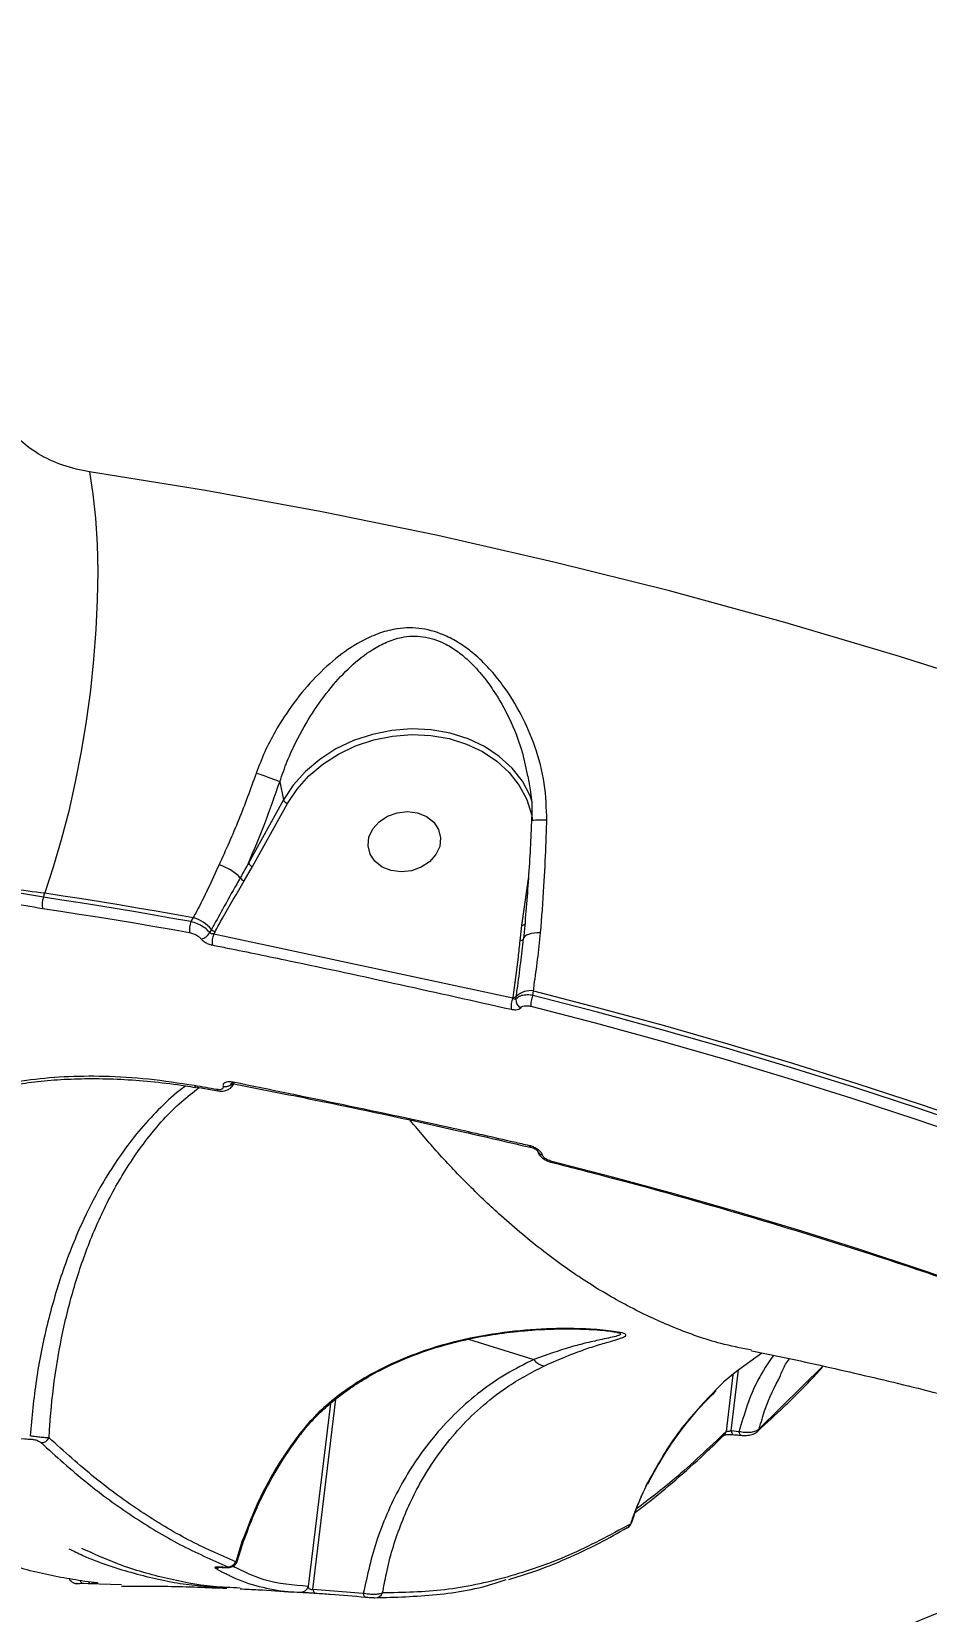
# Model space of a CAD drawing. Header units: millimetres. Extents: x -6328 to 5334, y -5037 to 4112.
# Drawn here: x -2449 to -2339, y 910.4 to 1104.7 of the extents above; entities that cross this region are included whole.
import ezdxf

# ---------------------------------------------------------------- set-up
doc = ezdxf.new("R2010")
doc.units = ezdxf.units.MM
for name, color, linetype in [('DIKOM_ОБЪЕКТ', 7, 'Continuous'), ('DIKOM_РАЗМЕР_ЗОНА', 7, 'Continuous'), ('DIKOM_РАЗМЕР_ОБЪЕКТА', 7, 'Continuous')]:
    doc.layers.add(name, color=color, linetype=linetype)
doc.styles.add('style1', font='arial.ttf', dxfattribs={"width": 0.8})
doc.dimstyles.new('1-50', dxfattribs={"dimtxt": 300, "dimasz": 200, "dimexe": 100, "dimexo": 0, "dimgap": 100, "dimtad": 1, "dimtxsty": 'style1', "dimcen": 200, "dimclrd": 7, "dimclre": 7, "dimclrt": 7, "dimadec": 1, "dimazin": 2, "dimtfac": 1, "dimtmove": 0, "dimatfit": 2, "dimfxl": 0, "dimlwd": 25, "dimlwe": 18, "dimarcsym": 0})

# ---------------------------------------------------------------- blocks, each defined once
blk = doc.blocks.new('*D2')
at = {"layer": 'Defpoints', "color": 0, "transparency": 16777216}
for p in [(-5303.77, 2121.42), (-1621.11, 2121.42), (560.33, -2395.62)]:
    blk.add_point(p, dxfattribs=at)
at = {"layer": 'DIKOM_РАЗМЕР_ОБЪЕКТА', "color": 7, "lineweight": 18, "transparency": 16777216}
for p, q in [((-1621.11, 2121.42), (-5403.77, 2121.42)), ((560.33, -2395.62), (-5403.77, -2395.62))]:
    blk.add_line(p, q, dxfattribs=at)
at = {"layer": 'DIKOM_РАЗМЕР_ОБЪЕКТА', "color": 7, "lineweight": 25, "transparency": 16777216}
blk.add_line((-5303.77, -2195.62), (-5303.77, 1921.42), dxfattribs=at)
at = {"layer": 'DIKOM_РАЗМЕР_ОБЪЕКТА', "color": 7, "transparency": 16777216}
for points in [[(-5337.11, 1921.42), (-5270.44, 1921.42), (-5303.77, 2121.42)], [(-5337.11, -2195.62), (-5270.44, -2195.62), (-5303.77, -2395.62)]]:
    blk.add_solid(points, dxfattribs=at)
at = {"layer": 'DIKOM_РАЗМЕР_ОБЪЕКТА', "color": 7, "transparency": 16777216, "insert": (-5556.94, -137.1), "char_height": 300, "attachment_point": 5, "rotation": 90, "style": 'style1'}
blk.add_mtext('4500', dxfattribs=at)
blk = doc.blocks.new('*D3')
at = {"layer": 'Defpoints', "color": 0, "transparency": 16777216}
for p in [(-1814.92, 4111.71), (-5877.98, -3895.62), (33.33, -3895.62)]:
    blk.add_point(p, dxfattribs=at)
at = {"layer": 'DIKOM_РАЗМЕР_ЗОНА', "color": 7, "lineweight": 18, "transparency": 16777216}
for p, q in [((-1814.92, 4111.71), (-5977.98, 4111.71)), ((33.33, -3895.62), (-5977.98, -3895.62))]:
    blk.add_line(p, q, dxfattribs=at)
at = {"layer": 'DIKOM_РАЗМЕР_ЗОНА', "color": 7, "lineweight": 25, "transparency": 16777216}
blk.add_line((-5877.98, 3911.71), (-5877.98, -3695.62), dxfattribs=at)
at = {"layer": 'DIKOM_РАЗМЕР_ЗОНА', "color": 7, "transparency": 16777216}
for points in [[(-5911.31, 3911.71), (-5844.65, 3911.71), (-5877.98, 4111.71)], [(-5911.31, -3695.62), (-5844.65, -3695.62), (-5877.98, -3895.62)]]:
    blk.add_solid(points, dxfattribs=at)
at = {"layer": 'DIKOM_РАЗМЕР_ЗОНА', "color": 7, "transparency": 16777216, "insert": (-6131.15, 108.05), "char_height": 300, "attachment_point": 5, "rotation": 90, "style": 'style1'}
blk.add_mtext('8000', dxfattribs=at)

msp = doc.modelspace()

# ---------------------------------------------------------------- linework, layer by layer
at = {"layer": 'DIKOM_ОБЪЕКТ', "color": 7, "linetype": 'Continuous', "lineweight": 15}
for p, q in [((-2418.495, 1012.45), (-2418.05, 1010.21)), ((-2388.077, 1013.341), (-2388.03, 1013.138)), ((-2418.05, 1010.21), (-2422.353, 1002.441)), ((-2421.848, 1002.011), (-2417.545, 1009.779)), ((-2422.874, 1000.243), (-2421.848, 1002.011)), ((-2387.918, 1000.8), (-2388.76, 994.775)), ((-2447.568, 998.228), (-2447.411, 998.764)), ((-2429.14, 995.755), (-2429.423, 995.24)), ((-2388.76, 994.775), (-2388.98, 992.89)), ((-2426.899, 994.289), (-2427.119, 993.891)), ((-2426.621, 993.717), (-2426.465, 993.998)), ((-2389.836, 985.808), (-2426.621, 993.717)), ((-2389.822, 985.913), (-2389.836, 985.808)), ((-2387.378, 986.163), (-2387.299, 986.724)), ((-2424.129, 975.329), (-2424.121, 975.327)), ((-2428.867, 974.914), (-2426.122, 974.434)), ((-2425.473, 974.962), (-2425.47, 974.947)), ((-2424.409, 974.91), (-2424.16, 975.24)), ((-2387.705, 967.525), (-2387.696, 967.523)), ((-2386.197, 966.533), (-2386.2, 966.547)), ((-2395.289, 943.873), (-2387.25, 941.404)), ((-2360.483, 942.533), (-2360.665, 942.573)), ((-2359.204, 942.184), (-2362.167, 940.054)), ((-2351.661, 940.603), (-2359.529, 932.86)), ((-2362.769, 939.521), (-2363.612, 932.536)), ((-2362.977, 932.611), (-2362.07, 940.124)), ((-2414.418, 913.114), (-2411.59, 936.53)), ((-2412.281, 935.985), (-2414.999, 913.481)), ((-2362.032, 932.515), (-2362.977, 932.611)), ((-2423.108, 919.081), (-2423.924, 916.506)), ((-2423.729, 916.558), (-2422.888, 919.284)), ((-2437.953, 913.68), (-2443.426, 913.829)), ((-2442.814, 913.865), (-2441.848, 913.862)), ((-2442.786, 913.864), (-2442.624, 913.864)), ((-2440.965, 913.916), (-2441.064, 913.922)), ((-2408.234, 912.627), (-2414.418, 913.114))]:
    msp.add_line(p, q, dxfattribs=at)
at = {"layer": 'DIKOM_ОБЪЕКТ', "color": 7, "linetype": 'Continuous', "lineweight": 15, "flags": 128}
for points in [[(-2441.909, 1050.541), (-2441.479, 1047.811), (-2441.165, 1044.843), (-2440.97, 1041.666), (-2440.894, 1038.308), (-2440.939, 1034.799), (-2441.104, 1031.171), (-2441.388, 1027.459), (-2441.788, 1023.694), (-2442.301, 1019.913), (-2442.921, 1016.148), (-2443.644, 1012.435), (-2444.462, 1008.808), (-2445.368, 1005.299), (-2446.354, 1001.941), (-2447.411, 998.764)], [(-2245.269, 990.139), (-2258.866, 996.414), (-2272.563, 1002.399), (-2286.352, 1008.09), (-2300.226, 1013.484), (-2314.176, 1018.579), (-2328.195, 1023.371), (-2342.276, 1027.858), (-2356.41, 1032.038), (-2370.591, 1035.907), (-2384.809, 1039.465), (-2399.058, 1042.709), (-2413.33, 1045.637), (-2427.616, 1048.248), (-2441.909, 1050.541)], [(-2387.442, 1009.984), (-2387.721, 1010.714), (-2388.671, 1012.499), (-2389.94, 1014.128), (-2391.5, 1015.565), (-2393.317, 1016.777), (-2395.352, 1017.74), (-2397.559, 1018.431), (-2399.891, 1018.835), (-2402.296, 1018.944), (-2404.722, 1018.755), (-2407.116, 1018.272), (-2409.424, 1017.506), (-2411.598, 1016.474), (-2413.588, 1015.198), (-2415.351, 1013.706), (-2416.85, 1012.031), (-2418.05, 1010.21)], [(-2417.545, 1009.779), (-2416.381, 1011.546), (-2414.928, 1013.17), (-2413.218, 1014.616), (-2411.288, 1015.854), (-2409.181, 1016.855), (-2406.942, 1017.597), (-2404.621, 1018.065), (-2402.269, 1018.249), (-2399.937, 1018.143), (-2397.675, 1017.751), (-2395.535, 1017.081), (-2393.562, 1016.148), (-2391.8, 1014.972), (-2390.287, 1013.579), (-2389.056, 1011.999), (-2388.135, 1010.268), (-2387.543, 1008.422), (-2387.41, 1007.716)], [(-2404.814, 1001.51), (-2405.922, 1001.958), (-2406.807, 1002.657), (-2407.399, 1003.551), (-2407.65, 1004.567), (-2407.539, 1005.623), (-2407.075, 1006.634), (-2406.296, 1007.516), (-2405.265, 1008.2), (-2404.066, 1008.629), (-2402.795, 1008.77), (-2401.556, 1008.609), (-2400.448, 1008.161), (-2399.563, 1007.462), (-2398.971, 1006.568), (-2398.72, 1005.552), (-2398.831, 1004.496), (-2399.295, 1003.486), (-2400.074, 1002.603), (-2401.105, 1001.919), (-2402.305, 1001.49), (-2403.575, 1001.35), (-2404.814, 1001.51)], [(-2447.411, 998.764), (-2445.127, 998.418), (-2442.843, 998.064), (-2440.559, 997.701), (-2438.275, 997.33), (-2435.991, 996.949), (-2433.707, 996.56), (-2431.424, 996.162), (-2429.14, 995.755)], [(-2447.692, 996.87), (-2445.429, 996.528), (-2443.166, 996.177), (-2440.902, 995.818), (-2438.639, 995.45), (-2436.376, 995.073), (-2434.113, 994.687), (-2431.85, 994.293), (-2429.588, 993.89)], [(-2429.423, 995.24), (-2431.691, 995.644), (-2433.959, 996.039), (-2436.227, 996.426), (-2438.495, 996.804), (-2440.763, 997.173), (-2443.032, 997.533), (-2445.3, 997.885), (-2447.568, 998.228)], [(-2388.32, 994.989), (-2388.321, 994.987), (-2388.338, 994.935), (-2388.374, 994.887), (-2388.427, 994.847), (-2388.495, 994.814), (-2388.575, 994.79), (-2388.664, 994.777), (-2388.76, 994.775)], [(-2388.538, 993.124), (-2388.55, 993.076), (-2388.578, 993.031), (-2388.619, 992.991), (-2388.673, 992.956), (-2388.738, 992.927), (-2388.813, 992.907), (-2388.894, 992.894), (-2388.98, 992.89)], [(-2386.418, 993.858), (-2386.837, 993.855), (-2387.232, 993.822), (-2387.592, 993.761), (-2387.906, 993.674), (-2388.164, 993.563), (-2388.359, 993.432), (-2388.485, 993.284), (-2388.538, 993.124)], [(-2389.461, 985.72), (-2389.438, 985.881), (-2389.414, 986.051)], [(-2324.27, 966.778), (-2332.089, 969.565), (-2339.931, 972.248), (-2347.794, 974.829), (-2355.678, 977.305), (-2363.579, 979.677), (-2371.498, 981.945), (-2379.431, 984.107), (-2387.378, 986.163)], [(-2387.299, 986.724), (-2379.312, 984.659), (-2371.339, 982.487), (-2363.38, 980.209), (-2355.439, 977.825), (-2347.516, 975.336), (-2339.613, 972.742), (-2331.731, 970.043), (-2323.873, 967.241)], [(-2387.636, 984.833), (-2379.707, 982.781), (-2371.791, 980.624), (-2363.891, 978.361), (-2356.007, 975.995), (-2348.141, 973.524), (-2340.295, 970.949), (-2332.47, 968.272), (-2324.669, 965.491)], [(-2426.24, 974.593), (-2426.584, 974.654), (-2426.927, 974.714), (-2427.271, 974.775), (-2427.614, 974.835), (-2427.957, 974.895), (-2428.301, 974.954), (-2428.644, 975.014), (-2428.988, 975.073)], [(-2428.867, 974.914), (-2428.873, 974.915), (-2428.918, 974.941), (-2428.956, 974.994), (-2428.988, 975.073)], [(-2426.24, 974.593), (-2426.21, 974.514), (-2426.172, 974.461), (-2426.128, 974.435), (-2426.123, 974.434)], [(-2324.747, 947.231), (-2332.236, 949.904), (-2339.746, 952.476), (-2347.277, 954.949), (-2354.828, 957.322), (-2362.396, 959.593), (-2369.98, 961.763), (-2377.579, 963.831), (-2385.19, 965.797)], [(-2385.19, 965.797), (-2385.17, 965.721), (-2385.14, 965.669), (-2385.103, 965.645), (-2385.102, 965.645)], [(-2362.977, 932.611), (-2362.952, 932.484), (-2362.919, 932.374), (-2362.878, 932.285), (-2362.83, 932.219), (-2362.776, 932.177), (-2362.728, 932.162)], [(-2415.951, 932.164), (-2416.048, 932.075), (-2416.254, 932.009)], [(-2362.032, 932.515), (-2362.007, 932.388), (-2361.974, 932.278), (-2361.933, 932.189), (-2361.886, 932.123), (-2361.833, 932.081), (-2361.778, 932.066)], [(-2373.266, 926.139), (-2373.27, 926.132), (-2373.382, 926.018)], [(-2422.87, 919.286), (-2422.94, 919.181), (-2423.108, 919.081)], [(-2414.418, 913.114), (-2414.396, 913.016), (-2414.369, 912.928), (-2414.338, 912.85), (-2414.302, 912.785), (-2414.264, 912.733), (-2414.222, 912.695), (-2414.178, 912.671), (-2414.132, 912.662)], [(-2408.234, 912.627), (-2408.214, 912.529), (-2408.189, 912.441), (-2408.16, 912.364), (-2408.126, 912.299), (-2408.089, 912.247), (-2408.049, 912.209), (-2408.007, 912.185), (-2407.962, 912.176)]]:
    msp.add_lwpolyline(points, dxfattribs=at)
at = {"layer": 'DIKOM_ОБЪЕКТ', "color": 7, "linetype": 'Continuous', "lineweight": 15}
for centre, radius, start, end in [((-2438.425, 960.664), 55.488, 68.95067, 72.13623), ((-2417.357, 1010.512), 0.756, 203.52063, 255.58276), ((-2386.392, 1000.933), 6.804, 83.82364, 99.71566), ((-2427.647, 996.446), 5.999, 44.32214, 73.79796), ((-2422.606, 1001.063), 0.862, 209.58989, 251.89544), ((-2421.66, 1002.743), 0.756, 203.52063, 255.58276), ((-2445.026, 997.311), 2.702, 160.18081, 189.39155), ((-2426.794, 994.235), 2.815, 159.08072, 187.04398), ((-2430.525, 991.192), 4.768, 40.50042, 73.1228), ((-2428.441, 994.605), 1.502, 279.98577, 331.62422), ((-2426.175, 994.9), 0.948, 220.21417, 252.18907), ((-2423.787, 992.619), 3.04, 158.82696, 184.69875), ((-2387.206, 984.68), 2.862, 156.77787, 184.25028), ((-2389.761, 986.402), 0.493, 262.8964, 314.59779), ((-2388.398, 985.613), 1.068, 174.28714, 243.68956), ((-2387.671, 984.23), 2.521, 81.5174, 133.76159), ((-2384.495, 984.914), 3.142, 156.56465, 181.47076), ((-2425.255, 976.089), 1.148, 259.03061, 320.14424), ((-2425.251, 976.073), 1.146, 259.0011, 321.07836), ((-2424.038, 975.492), 0.186, 181.69513, 240.76162), ((-2387.615, 967.691), 0.189, 182.43158, 241.33068), ((-2386.057, 967.33), 0.809, 194.21649, 260.07285), ((-2386.039, 967.374), 0.843, 203.33239, 258.97341), ((-2385.833, 942.276), 1.664, 211.58938, 265.48454), ((-2360.296, 933.12), 0.81, 313.1578, 341.30364), ((-2447.825, 932.228), 1.062, 267.2166, 333.64887), ((-2364.429, 932.701), 0.834, 316.31047, 348.57004), ((-2376.203, 921.435), 0.866, 301.06336, 340.31415), ((-2426.371, 916.725), 0.979, 264.80051, 294.37231), ((-2424.833, 916.896), 0.989, 266.67107, 336.82386), ((-2442.567, 914.268), 0.472, 187.35653, 238.48421), ((-2441.748, 914.118), 0.275, 197.25577, 248.71364), ((-2415.939, 913.744), 0.977, 266.78198, 344.36641), ((-2406.728, 913.029), 0.937, 265.97121, 338.60103)]:
    msp.add_arc(centre, radius, start, end, dxfattribs=at)
for points, knots in [([(-2452.633, 1057.683), (-2454.012, 1062.185), (-2456.771, 1071.189), (-2460.589, 1085.545), (-2464.161, 1100.507), (-2467.471, 1116.196), (-2470.494, 1132.504), (-2473.229, 1149.479), (-2475.647, 1166.995), (-2477.607, 1183.888), (-2479.164, 1199.956), (-2480.384, 1215.151), (-2481.375, 1230.593), (-2482.134, 1246.32), (-2482.654, 1262.259), (-2482.933, 1278.435), (-2482.965, 1294.755), (-2482.754, 1310.687), (-2482.326, 1326.147), (-2481.663, 1342.169), (-2480.699, 1359.232), (-2479.378, 1377.286), (-2477.635, 1396.658), (-2475.387, 1417.259), (-2472.867, 1436.54), (-2470.389, 1453.142), (-2467.921, 1468.156), (-2465.06, 1483.9), (-2461.762, 1500.274), (-2457.931, 1517.534), (-2453.501, 1535.516), (-2448.827, 1552.511), (-2444.314, 1567.44), (-2440.05, 1580.461), (-2435.598, 1593.013), (-2430.977, 1605.039), (-2426.191, 1616.532), (-2421.251, 1627.44), (-2416.168, 1637.824), (-2412.667, 1644.224), (-2410.914, 1647.429)], [0, 0, 0, 0, 0.0277428, 0.0554856, 0.0835918, 0.1116979, 0.1402848, 0.1688716, 0.1978427, 0.2268138, 0.2503664, 0.2739191, 0.2976931, 0.3214671, 0.3455316, 0.3695961, 0.393891, 0.4181859, 0.4402547, 0.4623235, 0.4890861, 0.5158638, 0.5426264, 0.5757713, 0.6089163, 0.6309326, 0.652949, 0.6796477, 0.7063614, 0.7330602, 0.7661254, 0.7991906, 0.8241634, 0.8492229, 0.8742824, 0.8994293, 0.9244842, 0.9496267, 0.9747692, 1, 1, 1, 1]), ([(-2441.909, 1050.541), (-2443.004, 1050.769), (-2445.168, 1051.22), (-2448.251, 1052.69), (-2450.766, 1054.589), (-2452.14, 1056.366), (-2452.526, 1057.397), (-2452.633, 1057.683)], [0, 0, 0, 0, 0.2385226, 0.4713368, 0.696805, 0.9159909, 1, 1, 1, 1]), ([(-2385.66, 1007.697), (-2385.708, 1009.208), (-2385.805, 1012.288), (-2386.99, 1016.658), (-2388.733, 1020.732), (-2390.698, 1023.914), (-2392.718, 1026.39), (-2394.451, 1028.074), (-2396.228, 1029.409), (-2398.33, 1030.592), (-2401.018, 1031.417), (-2403.808, 1031.383), (-2406.175, 1030.787), (-2408.625, 1029.721), (-2411.317, 1027.943), (-2414.167, 1025.341), (-2416.804, 1022.225), (-2418.855, 1019.082), (-2420.395, 1016.124), (-2421.066, 1014.364), (-2421.403, 1013.477)], [0, 0, 0, 0, 0.0741124, 0.1510356, 0.2205987, 0.2917262, 0.3343346, 0.3775455, 0.4100567, 0.4432595, 0.4962516, 0.5490834, 0.5885348, 0.6289782, 0.6961141, 0.7650066, 0.8354346, 0.9076279, 0.9534372, 1, 1, 1, 1]), ([(-2418.495, 1012.45), (-2418.203, 1013.296), (-2417.616, 1015.001), (-2416.296, 1017.855), (-2414.525, 1020.956), (-2412.285, 1024.03), (-2409.826, 1026.678), (-2407.537, 1028.505), (-2405.395, 1029.656), (-2403.368, 1030.324), (-2400.909, 1030.449), (-2398.547, 1029.687), (-2396.719, 1028.567), (-2395.169, 1027.289), (-2393.648, 1025.657), (-2391.889, 1023.276), (-2390.186, 1020.189), (-2388.765, 1016.713), (-2388.283, 1014.351), (-2388.077, 1013.341)], [0, 0, 0, 0, 0.052136, 0.1050854, 0.1854936, 0.2677717, 0.3433023, 0.4204172, 0.4630341, 0.5066358, 0.56154, 0.6161663, 0.6505042, 0.685904, 0.732806, 0.7805055, 0.8593694, 0.9398476, 1, 1, 1, 1]), ([(-2421.403, 1013.477), (-2422.097, 1011.558), (-2423.502, 1007.674), (-2425.143, 1004.043), (-2425.973, 1002.206)], [0, 0, 0, 0, 0.4942419, 1, 1, 1, 1]), ([(-2422.353, 1002.441), (-2421.671, 1004.054), (-2420.296, 1007.307), (-2419.098, 1010.726), (-2418.495, 1012.45)], [0, 0, 0, 0, 0.4960566, 1, 1, 1, 1]), ([(-2387.991, 1013.144), (-2387.869, 1012.494), (-2387.579, 1010.948), (-2387.448, 1009.092), (-2387.539, 1007.913), (-2387.56, 1007.641)], [0, 0, 0, 0, 0.3586817, 0.8518111, 1, 1, 1, 1]), ([(-2387.55, 1007.641), (-2387.577, 1006.972), (-2387.653, 1005.066), (-2387.831, 1001.947), (-2388.082, 998.321), (-2388.321, 995.372), (-2388.49, 993.688), (-2388.545, 993.145)], [0, 0, 0, 0, 0.1340509, 0.3820523, 0.6312496, 0.8810706, 1, 1, 1, 1]), ([(-2386.418, 993.858), (-2386.275, 995.755), (-2386.012, 999.227), (-2385.782, 1003.918), (-2385.694, 1006.645), (-2385.66, 1007.697)], [0, 0, 0, 0, 0.4251179, 0.7780799, 1, 1, 1, 1]), ([(-2463.935, 1000.862), (-2461.268, 1000.021), (-2457.234, 998.749), (-2451.789, 997.543), (-2449.061, 997.095), (-2447.692, 996.87)], [0, 0, 0, 0, 0.4927635, 0.7454697, 1, 1, 1, 1]), ([(-2463.499, 1002.153), (-2460.86, 1001.409), (-2456.866, 1000.283), (-2451.472, 999.279), (-2448.768, 998.936), (-2447.411, 998.764)], [0, 0, 0, 0, 0.4927819, 0.7454818, 1, 1, 1, 1]), ([(-2447.568, 998.228), (-2450.18, 998.69), (-2454.131, 999.39), (-2459.474, 1000.831), (-2462.154, 1001.712), (-2463.499, 1002.153)], [0, 0, 0, 0, 0.492808, 0.7454984, 1, 1, 1, 1]), ([(-2425.973, 1002.206), (-2426.871, 1000.24), (-2427.889, 998.012), (-2429.008, 995.993), (-2429.14, 995.755)], [0, 0, 0, 0, 0.8821406, 1, 1, 1, 1]), ([(-2423.356, 1000.637), (-2423.504, 1000.377), (-2424.246, 999.077), (-2425.424, 996.953), (-2426.446, 995.106), (-2426.899, 994.289)], [0, 0, 0, 0, 0.1222813, 0.6114381, 1, 1, 1, 1]), ([(-2422.353, 1002.441), (-2422.495, 1002.178), (-2422.822, 1001.573), (-2423.163, 1000.975), (-2423.356, 1000.637)], [0, 0, 0, 0, 0.4352963, 1, 1, 1, 1]), ([(-2426.465, 993.998), (-2426.157, 994.552), (-2424.992, 996.645), (-2423.771, 998.719), (-2422.874, 1000.243)], [0, 0, 0, 0, 0.2646963, 1, 1, 1, 1]), ([(-2427.119, 993.891), (-2427.175, 993.957), (-2427.382, 994.197), (-2427.873, 994.593), (-2428.626, 995.01), (-2429.158, 995.164), (-2429.423, 995.24)], [0, 0, 0, 0, 0.1106032, 0.4063325, 0.7035048, 1, 1, 1, 1]), ([(-2429.588, 993.89), (-2429.425, 993.851), (-2429.098, 993.773), (-2428.639, 993.538), (-2428.34, 993.307), (-2428.214, 993.164), (-2428.18, 993.126)], [0, 0, 0, 0, 0.2968968, 0.5940668, 0.8895197, 1, 1, 1, 1]), ([(-2428.18, 993.126), (-2428.155, 993.096), (-2428.04, 992.963), (-2427.76, 992.738), (-2427.306, 992.497), (-2426.98, 992.412), (-2426.816, 992.37)], [0, 0, 0, 0, 0.0855851, 0.3893451, 0.6948191, 1, 1, 1, 1]), ([(-2426.621, 993.717), (-2426.682, 993.719), (-2426.802, 993.724), (-2426.968, 993.778), (-2427.07, 993.841), (-2427.11, 993.882), (-2427.119, 993.891)], [0, 0, 0, 0, 0.3131238, 0.619667, 0.9171247, 1, 1, 1, 1]), ([(-2388.98, 992.89), (-2389.05, 992.213), (-2389.291, 989.886), (-2389.601, 987.561), (-2389.822, 985.913)], [0, 0, 0, 0, 0.2911771, 1, 1, 1, 1]), ([(-2389.414, 986.051), (-2389.376, 986.326), (-2389.187, 987.702), (-2388.871, 990.05), (-2388.644, 992.148), (-2388.538, 993.124)], [0, 0, 0, 0, 0.1178897, 0.5894642, 1, 1, 1, 1]), ([(-2387.299, 986.724), (-2387.268, 986.97), (-2387.112, 988.218), (-2386.77, 990.554), (-2386.536, 992.754), (-2386.418, 993.858)], [0, 0, 0, 0, 0.1088866, 0.5528039, 1, 1, 1, 1]), ([(-2426.816, 992.37), (-2426.186, 992.243), (-2423.032, 991.607), (-2410.734, 989.089), (-2399.146, 986.499), (-2390.06, 984.468)], [0, 0, 0, 0, 0.0512253, 0.2561273, 1, 1, 1, 1]), ([(-2389.461, 985.72), (-2389.484, 985.707), (-2389.533, 985.681), (-2389.655, 985.709), (-2389.761, 985.76), (-2389.823, 985.8), (-2389.836, 985.808)], [0, 0, 0, 0, 0.2865198, 0.589779, 0.9137368, 1, 1, 1, 1]), ([(-2387.378, 986.163), (-2387.476, 986.178), (-2387.843, 986.233), (-2388.446, 986.224), (-2389.092, 986.062), (-2389.337, 985.834), (-2389.461, 985.72)], [0, 0, 0, 0, 0.1092315, 0.4079413, 0.7031128, 1, 1, 1, 1]), ([(-2390.06, 984.468), (-2390.019, 984.459), (-2389.818, 984.416), (-2389.475, 984.395), (-2389.092, 984.464), (-2388.945, 984.592), (-2388.871, 984.656)], [0, 0, 0, 0, 0.0810482, 0.3908327, 0.6951449, 1, 1, 1, 1]), ([(-2388.871, 984.656), (-2388.798, 984.72), (-2388.652, 984.848), (-2388.269, 984.918), (-2387.911, 984.896), (-2387.694, 984.846), (-2387.636, 984.833)], [0, 0, 0, 0, 0.2954348, 0.5903659, 0.8901389, 1, 1, 1, 1]), ([(-2428.988, 975.073), (-2430.882, 975.361), (-2434.672, 975.936), (-2440.047, 976.259), (-2445.082, 976.196), (-2449.72, 975.757), (-2454, 974.964), (-2457.846, 973.824), (-2461.222, 972.378), (-2464.079, 970.66), (-2466.358, 968.697), (-2468.048, 966.539), (-2469.122, 964.241), (-2469.543, 961.847), (-2469.399, 959.4), (-2468.792, 957.746), (-2468.489, 956.92)], [0, 0, 0, 0, 0.0751074, 0.1502148, 0.2212822, 0.2925775, 0.3636452, 0.4347702, 0.5061233, 0.5772487, 0.64834, 0.7196587, 0.7907511, 0.8604287, 0.9303186, 1, 1, 1, 1]), ([(-2463.186, 970.578), (-2463.019, 970.711), (-2462.328, 971.259), (-2460.833, 972.116), (-2458.716, 973.127), (-2456.347, 973.981), (-2453.751, 974.69), (-2450.923, 975.25), (-2447.868, 975.656), (-2444.611, 975.897), (-2441.177, 975.965), (-2437.6, 975.857), (-2433.911, 975.555), (-2430.987, 975.215), (-2429.286, 974.912), (-2428.859, 974.836)], [0, 0, 0, 0, 0.0271802, 0.1125301, 0.1965194, 0.2797673, 0.3629849, 0.4474824, 0.5331683, 0.619858, 0.7072887, 0.7951469, 0.8830647, 0.9706405, 1, 1, 1, 1]), ([(-2424.224, 975.486), (-2424.386, 975.509), (-2424.709, 975.556), (-2425.111, 975.499), (-2425.387, 975.355), (-2425.5, 975.161), (-2425.481, 975.018), (-2425.473, 974.962)], [0, 0, 0, 0, 0.2182614, 0.4367519, 0.6530228, 0.8657456, 1, 1, 1, 1]), ([(-2424.513, 975.347), (-2424.511, 975.348), (-2424.507, 975.35), (-2424.423, 975.359), (-2424.293, 975.356), (-2424.175, 975.335), (-2424.12, 975.325)], [0, 0, 0, 0, 0.1949445, 0.4378157, 0.7392522, 1, 1, 1, 1]), ([(-2424.451, 974.945), (-2424.421, 974.971), (-2424.296, 975.077), (-2424.28, 975.269), (-2424.296, 975.421), (-2424.298, 975.442)], [0, 0, 0, 0, 0.2155156, 0.8947318, 1, 1, 1, 1]), ([(-2387.803, 967.683), (-2388.427, 967.826), (-2391.547, 968.545), (-2403.634, 971.28), (-2415.189, 973.641), (-2424.224, 975.486)], [0, 0, 0, 0, 0.0517104, 0.2585534, 1, 1, 1, 1]), ([(-2430.036, 975.039), (-2430.194, 974.93), (-2431.323, 974.147), (-2433.173, 972.398), (-2435.594, 969.84), (-2438.092, 966.62), (-2440.579, 962.726), (-2443.13, 957.711), (-2445.373, 952.016), (-2447.21, 945.595), (-2448.549, 938.926), (-2448.986, 934.303), (-2449.205, 931.991)], [0, 0, 0, 0, 0.0116797, 0.0837784, 0.1577185, 0.2316732, 0.3395897, 0.4481346, 0.5846592, 0.7212071, 0.8606007, 1, 1, 1, 1]), ([(-2446.873, 931.757), (-2446.828, 932.509), (-2446.657, 935.365), (-2446.085, 940.258), (-2444.917, 946.335), (-2443.271, 952.24), (-2441.109, 957.957), (-2438.365, 963.451), (-2434.924, 968.589), (-2431.547, 972.388), (-2429.151, 974.267), (-2428.425, 974.837)], [0, 0, 0, 0, 0.0452233, 0.1717848, 0.2988225, 0.4253939, 0.5525595, 0.6820198, 0.8125582, 0.9431853, 1, 1, 1, 1]), ([(-2425.47, 974.947), (-2425.468, 974.938), (-2425.453, 974.871), (-2425.471, 974.753), (-2425.581, 974.648), (-2425.754, 974.582), (-2425.966, 974.556), (-2426.155, 974.581), (-2426.24, 974.593)], [0, 0, 0, 0, 0.0340103, 0.252264, 0.4705298, 0.5979374, 0.8193065, 1, 1, 1, 1]), ([(-2426.124, 974.437), (-2426.11, 974.434), (-2425.836, 974.367), (-2425.372, 974.379), (-2424.828, 974.572), (-2424.51, 974.786), (-2424.427, 974.949), (-2424.417, 974.967)], [0, 0, 0, 0, 0.0205353, 0.4255817, 0.7105698, 0.9672912, 1, 1, 1, 1]), ([(-2424.135, 975.292), (-2420.858, 974.649), (-2411.808, 972.874), (-2399.665, 970.27), (-2390.841, 968.217), (-2387.713, 967.489)], [0, 0, 0, 0, 0.2681727, 0.7405728, 1, 1, 1, 1]), ([(-2360.665, 942.573), (-2361.862, 942.812), (-2364.99, 943.435), (-2369.906, 945.189), (-2375.407, 947.713), (-2380.762, 950.842), (-2386.059, 954.586), (-2390.869, 958.597), (-2395.191, 962.712), (-2398.928, 966.62), (-2401.33, 969.457), (-2402.471, 970.805)], [0, 0, 0, 0, 0.0821978, 0.2148108, 0.3407756, 0.4667405, 0.5935299, 0.7203195, 0.8165884, 0.9128575, 1, 1, 1, 1]), ([(-2386.2, 966.547), (-2386.219, 966.605), (-2386.267, 966.755), (-2386.482, 967.019), (-2386.85, 967.301), (-2387.312, 967.543), (-2387.64, 967.636), (-2387.803, 967.683)], [0, 0, 0, 0, 0.1342544, 0.3469772, 0.5632481, 0.7817386, 1, 1, 1, 1]), ([(-2387.696, 967.52), (-2387.676, 967.516), (-2387.579, 967.497), (-2387.371, 967.423), (-2387.131, 967.308), (-2386.951, 967.187), (-2386.845, 967.097), (-2386.807, 967.044), (-2386.812, 967.054), (-2386.813, 967.056)], [0, 0, 0, 0, 0.0517844, 0.257117, 0.4749304, 0.6546914, 0.8039193, 0.9611382, 1, 1, 1, 1]), ([(-2386.84, 967.13), (-2386.796, 966.995), (-2386.702, 966.7), (-2386.368, 966.291), (-2385.856, 965.921), (-2385.38, 965.697), (-2385.124, 965.654), (-2385.102, 965.651)], [0, 0, 0, 0, 0.1836505, 0.401126, 0.6771791, 0.972674, 1, 1, 1, 1]), ([(-2385.19, 965.797), (-2385.192, 965.798), (-2385.296, 965.824), (-2385.507, 965.896), (-2385.758, 966.03), (-2385.97, 966.186), (-2386.132, 966.355), (-2386.176, 966.475), (-2386.197, 966.533)], [0, 0, 0, 0, 0.0043468, 0.2198207, 0.4355752, 0.5682506, 0.7938306, 1, 1, 1, 1]), ([(-2385.102, 965.645), (-2382.906, 965.085), (-2376.532, 963.46), (-2366.007, 960.557), (-2353.547, 956.85), (-2341.135, 952.862), (-2331.529, 949.561), (-2326.063, 947.584), (-2324.7, 947.091)], [0, 0, 0, 0, 0.1082657, 0.3141114, 0.5199602, 0.7258085, 0.9316562, 1, 1, 1, 1]), ([(-2385.964, 940.616), (-2384.554, 941.231), (-2382.42, 942.161), (-2379.852, 943.02), (-2378.241, 943.507), (-2377.006, 943.867), (-2376.164, 944.145), (-2375.784, 944.403), (-2376.246, 944.649), (-2377.376, 944.856), (-2378.752, 945.011), (-2380.487, 945.137), (-2382.607, 945.209), (-2385.922, 945.181), (-2390.327, 944.866), (-2395.802, 943.95), (-2400.844, 942.518), (-2405.301, 940.678), (-2408.815, 938.748), (-2411.833, 936.594), (-2414.305, 934.398), (-2415.618, 932.789), (-2416.254, 932.009)], [0, 0, 0, 0, 0.0866941, 0.1311764, 0.1760726, 0.2081975, 0.2409001, 0.2744194, 0.3082509, 0.337742, 0.3650519, 0.393035, 0.4327007, 0.4727589, 0.5545429, 0.6396923, 0.7264108, 0.7889965, 0.8528476, 0.9020912, 0.9525885, 1, 1, 1, 1]), ([(-2415.931, 932.15), (-2415.725, 932.428), (-2415.127, 933.234), (-2413.89, 934.543), (-2412.241, 936.064), (-2410.341, 937.543), (-2408.204, 938.954), (-2405.81, 940.276), (-2403.162, 941.496), (-2400.272, 942.576), (-2397.188, 943.486), (-2393.939, 944.211), (-2390.539, 944.742), (-2387.204, 945.06), (-2384.297, 945.167), (-2382.352, 945.17), (-2381.496, 945.134), (-2381.297, 945.125)], [0, 0, 0, 0, 0.0289569, 0.0841388, 0.1418541, 0.2027908, 0.2671518, 0.3350628, 0.4088556, 0.4873677, 0.5693229, 0.6552742, 0.7455027, 0.8399897, 0.9232875, 0.9822061, 1, 1, 1, 1]), ([(-2376.91, 944.7), (-2376.754, 944.64), (-2376.566, 944.568), (-2376.59, 944.429), (-2376.927, 944.287), (-2377.798, 944.086), (-2379.043, 943.825), (-2380.7, 943.454), (-2383.442, 942.755), (-2385.72, 941.947), (-2387.25, 941.404)], [0, 0, 0, 0, 0.0805704, 0.0970766, 0.2003271, 0.2969099, 0.3955887, 0.5436747, 0.6932504, 1, 1, 1, 1]), ([(-2381.297, 945.125), (-2380.918, 945.113), (-2380.025, 945.084), (-2378.856, 944.991), (-2377.88, 944.879), (-2377.267, 944.788), (-2376.993, 944.72), (-2376.989, 944.72), (-2376.989, 944.72)], [0, 0, 0, 0, 0.1989184, 0.4685271, 0.6892789, 0.8460258, 0.984516, 1, 1, 1, 1]), ([(-2376.988, 944.724), (-2376.968, 944.72), (-2376.923, 944.712), (-2376.915, 944.704), (-2376.91, 944.7)], [0, 0, 0, 0, 0.4560948, 1, 1, 1, 1]), ([(-2360.498, 942.457), (-2360.476, 942.452), (-2357.28, 941.848), (-2350.852, 940.432), (-2341.228, 938.191), (-2331.566, 935.691), (-2321.882, 932.969), (-2312.184, 930.017), (-2302.478, 926.835), (-2292.774, 923.429), (-2283.08, 919.782), (-2275.265, 916.698), (-2270.692, 914.748), (-2269.337, 914.17)], [0, 0, 0, 0, 0.0007307, 0.1074316, 0.2139355, 0.3202641, 0.4264372, 0.5324724, 0.6383859, 0.7441921, 0.849904, 0.9555333, 1, 1, 1, 1]), ([(-2513.321, 941.057), (-2511.115, 937.802), (-2506.643, 931.2), (-2500.206, 921.294), (-2493.898, 911.239), (-2487.99, 901.386), (-2482.487, 891.757), (-2477.597, 882.778), (-2473.25, 874.414), (-2469.386, 866.64), (-2466.404, 860.376), (-2464.156, 855.502), (-2462.526, 851.889), (-2460.974, 848.378), (-2459.352, 844.635), (-2457.516, 840.299), (-2455.412, 835.193), (-2453.065, 829.309), (-2450.501, 822.658), (-2447.711, 815.112), (-2445.432, 808.752), (-2444.128, 804.893), (-2443.781, 803.868)], [0, 0, 0, 0, 0.0791075, 0.1604175, 0.2358205, 0.3145864, 0.3866529, 0.4527087, 0.5133182, 0.5689336, 0.6199072, 0.646528, 0.6718142, 0.6957957, 0.7199706, 0.7498033, 0.7858224, 0.8255036, 0.8708413, 0.9220078, 0.9792634, 1, 1, 1, 1]), ([(-2512.567, 941.243), (-2510.455, 938.529), (-2505.8, 932.55), (-2498.806, 924.386), (-2491.384, 916.558), (-2483.876, 909.697), (-2476.682, 904.154), (-2470.323, 900.093), (-2464.877, 897.158), (-2459.824, 894.853), (-2454.618, 892.895), (-2449.231, 891.278), (-2443.655, 890.009), (-2437.874, 889.088), (-2431.895, 888.517), (-2425.009, 888.271), (-2417.134, 888.5), (-2408.161, 889.365), (-2398.795, 890.834), (-2389.02, 892.899), (-2378.8, 895.559), (-2368.152, 898.798), (-2357.054, 902.608), (-2345.547, 906.955), (-2334.405, 911.508), (-2323.763, 916.097), (-2317.004, 919.17), (-2313.622, 920.707)], [0, 0, 0, 0, 0.0426656, 0.0940149, 0.1454745, 0.197433, 0.249493, 0.2907365, 0.3218751, 0.3530137, 0.384248, 0.4154821, 0.447019, 0.4785559, 0.5102017, 0.5418475, 0.5843467, 0.6267512, 0.6692255, 0.7120211, 0.7548881, 0.7982611, 0.8417068, 0.8854798, 0.9293247, 0.9646443, 1, 1, 1, 1]), ([(-2387.25, 941.404), (-2388.403, 940.824), (-2390.717, 939.66), (-2393.86, 937.475), (-2396.762, 934.99), (-2399.339, 932.238), (-2401.591, 929.285), (-2403.535, 926.155), (-2405.192, 922.819), (-2406.956, 918.379), (-2407.734, 914.877), (-2408.234, 912.627)], [0, 0, 0, 0, 0.1002261, 0.2013165, 0.3048778, 0.409185, 0.5093687, 0.6100991, 0.7124192, 0.8152392, 1, 1, 1, 1]), ([(-2405.855, 912.687), (-2405.71, 913.485), (-2405.196, 916.315), (-2403.787, 921.013), (-2401.544, 925.847), (-2399.081, 929.709), (-2396.669, 932.734), (-2393.865, 935.516), (-2390.392, 938.284), (-2387.559, 939.776), (-2385.964, 940.616)], [0, 0, 0, 0, 0.0672692, 0.2386087, 0.4121732, 0.520863, 0.630243, 0.7420328, 0.8547814, 1, 1, 1, 1]), ([(-2357.803, 941.886), (-2358.469, 940.898), (-2360.386, 938.054), (-2361.382, 934.702), (-2362.032, 932.515)], [0, 0, 0, 0, 0.347621, 1, 1, 1, 1]), ([(-2359.678, 932.616), (-2358.617, 933.588), (-2356.239, 935.766), (-2353.598, 938.401), (-2352.026, 940.129), (-2351.751, 940.432)], [0, 0, 0, 0, 0.3990441, 0.894858, 1, 1, 1, 1]), ([(-2356.93, 939.413), (-2356.748, 939.892), (-2356.468, 940.63), (-2355.988, 941.248), (-2355.818, 941.465)], [0, 0, 0, 0, 0.6475942, 1, 1, 1, 1]), ([(-2362.167, 940.054), (-2363.136, 939.298), (-2364.12, 938.53), (-2364.936, 937.593), (-2364.948, 937.579)], [0, 0, 0, 0, 0.9854082, 1, 1, 1, 1]), ([(-2359.529, 932.86), (-2359.308, 933.67), (-2358.681, 935.969), (-2357.618, 938.059), (-2356.93, 939.413)], [0, 0, 0, 0, 0.3523344, 1, 1, 1, 1]), ([(-2364.948, 937.579), (-2366.568, 935.87), (-2369.862, 932.395), (-2372.196, 928.166), (-2373.382, 926.018)], [0, 0, 0, 0, 0.4918784, 1, 1, 1, 1]), ([(-2373.215, 926.11), (-2372.68, 927.122), (-2371.571, 929.22), (-2369.557, 932.193), (-2367.321, 935.037), (-2365.645, 936.742), (-2364.824, 937.577)], [0, 0, 0, 0, 0.2388951, 0.495399, 0.7531398, 1, 1, 1, 1]), ([(-2362.977, 932.611), (-2363.022, 932.599), (-2363.1, 932.578), (-2363.206, 932.556), (-2363.302, 932.538), (-2363.368, 932.529), (-2363.452, 932.521), (-2363.503, 932.519), (-2363.572, 932.522), (-2363.594, 932.529), (-2363.612, 932.536)], [0, 0, 0, 0, 0.1793224, 0.3191654, 0.36903, 0.5165529, 0.5564664, 0.716577, 0.7656539, 1, 1, 1, 1]), ([(-2359.529, 932.86), (-2359.632, 932.773), (-2359.839, 932.598), (-2360.374, 932.437), (-2361.001, 932.378), (-2361.579, 932.416), (-2361.91, 932.489), (-2362.032, 932.515)], [0, 0, 0, 0, 0.2193575, 0.4388247, 0.6560351, 0.873298, 1, 1, 1, 1]), ([(-2459.057, 932.089), (-2458.445, 932.065), (-2455.389, 931.945), (-2452.042, 931.772), (-2449.303, 931.603), (-2449.021, 931.586)], [0, 0, 0, 0, 0.1831691, 0.9158785, 1, 1, 1, 1]), ([(-2446.873, 931.757), (-2447.015, 931.758), (-2447.298, 931.76), (-2447.955, 931.817), (-2448.635, 931.901), (-2449.032, 931.964), (-2449.205, 931.991)], [0, 0, 0, 0, 0.2829499, 0.5675041, 0.8112066, 1, 1, 1, 1]), ([(-2449.021, 931.586), (-2448.958, 931.58), (-2448.828, 931.569), (-2448.605, 931.524), (-2448.375, 931.454), (-2448.084, 931.332), (-2447.96, 931.234), (-2447.876, 931.168)], [0, 0, 0, 0, 0.1212309, 0.252323, 0.4115915, 0.5993614, 1, 1, 1, 1]), ([(-2447.876, 931.168), (-2446.02, 929.495), (-2442.304, 926.145), (-2436.595, 922.019), (-2430.797, 918.498), (-2426.86, 916.772), (-2424.89, 915.909)], [0, 0, 0, 0, 0.2489045, 0.498243, 0.7488998, 1, 1, 1, 1]), ([(-2423.924, 916.506), (-2425.874, 917.362), (-2429.777, 919.074), (-2435.55, 922.574), (-2441.267, 926.702), (-2445.004, 930.071), (-2446.873, 931.757)], [0, 0, 0, 0, 0.2489042, 0.4982426, 0.7488996, 1, 1, 1, 1]), ([(-2416.254, 932.009), (-2416.964, 931.014), (-2418.727, 928.546), (-2421.108, 924.257), (-2422.439, 920.813), (-2423.108, 919.081)], [0, 0, 0, 0, 0.2512749, 0.6234754, 1, 1, 1, 1]), ([(-2422.85, 919.277), (-2422.478, 920.292), (-2421.657, 922.536), (-2420.052, 925.827), (-2418.156, 929.136), (-2416.684, 931.163), (-2415.961, 932.159)], [0, 0, 0, 0, 0.2190384, 0.4839647, 0.7465328, 1, 1, 1, 1]), ([(-2374.782, 922.594), (-2374.135, 923.082), (-2372.357, 924.425), (-2369.378, 926.958), (-2366.378, 929.641), (-2364.51, 931.478), (-2363.839, 932.138)], [0, 0, 0, 0, 0.1826504, 0.5021988, 0.8209888, 1, 1, 1, 1]), ([(-2363.612, 932.536), (-2365.744, 930.506), (-2369.511, 926.921), (-2373.088, 924.193), (-2374.64, 923.009)], [0, 0, 0, 0, 0.5659831, 1, 1, 1, 1]), ([(-2363.918, 932.048), (-2363.918, 932.047), (-2363.927, 932.042), (-2363.894, 932.06), (-2363.798, 932.092), (-2363.626, 932.132), (-2363.375, 932.168), (-2363.071, 932.182), (-2362.835, 932.177), (-2362.738, 932.162), (-2362.729, 932.161)], [0, 0, 0, 0, 0.008518, 0.1225596, 0.2487391, 0.3951989, 0.5683381, 0.7665719, 0.9778041, 1, 1, 1, 1]), ([(-2362.726, 932.162), (-2362.506, 932.14), (-2362.192, 932.109), (-2361.877, 932.075), (-2361.783, 932.065)], [0, 0, 0, 0, 0.7000526, 1, 1, 1, 1]), ([(-2361.777, 932.072), (-2361.609, 932.059), (-2361.219, 932.026), (-2360.569, 932.112), (-2360.068, 932.254), (-2359.829, 932.473), (-2359.76, 932.537)], [0, 0, 0, 0, 0.2281039, 0.5289362, 0.862412, 1, 1, 1, 1]), ([(-2373.382, 926.018), (-2374.016, 924.628), (-2374.747, 923.024), (-2375.312, 921.365), (-2375.387, 921.144)], [0, 0, 0, 0, 0.8666345, 1, 1, 1, 1]), ([(-2375.234, 921.273), (-2375.037, 921.873), (-2374.527, 923.417), (-2373.838, 925.015), (-2373.316, 926.027), (-2373.257, 926.142)], [0, 0, 0, 0, 0.3599238, 0.9272083, 1, 1, 1, 1]), ([(-2375.387, 921.144), (-2377.909, 919.792), (-2382.959, 917.085), (-2390.578, 914.469), (-2398.224, 912.83), (-2403.309, 912.735), (-2405.855, 912.687)], [0, 0, 0, 0, 0.2482753, 0.4972305, 0.7482641, 1, 1, 1, 1]), ([(-2375.765, 920.7), (-2375.691, 920.745), (-2375.52, 920.85), (-2375.339, 921.067), (-2375.294, 921.239), (-2375.281, 921.291)], [0, 0, 0, 0, 0.3474914, 0.7999093, 1, 1, 1, 1]), ([(-2375.287, 921.289), (-2375.286, 921.27), (-2375.283, 921.215), (-2375.346, 921.172), (-2375.387, 921.144)], [0, 0, 0, 0, 0.338073, 1, 1, 1, 1]), ([(-2390.336, 914.349), (-2389.307, 914.659), (-2386.939, 915.375), (-2383.23, 916.873), (-2379.4, 918.652), (-2376.915, 920.06), (-2375.767, 920.711)], [0, 0, 0, 0, 0.2111334, 0.4862487, 0.7626124, 1, 1, 1, 1]), ([(-2440.965, 913.916), (-2441.212, 913.945), (-2442.452, 914.093), (-2445.671, 914.592), (-2450.678, 915.688), (-2454.758, 917.065), (-2456.8, 917.754)], [0, 0, 0, 0, 0.0480628, 0.2403226, 0.6198798, 1, 1, 1, 1]), ([(-2444.435, 918.116), (-2443.866, 917.836), (-2441.345, 916.595), (-2436.78, 915.131), (-2430.871, 913.713), (-2426.915, 913.428), (-2424.996, 913.29)], [0, 0, 0, 0, 0.0895763, 0.3964743, 0.7072469, 1, 1, 1, 1]), ([(-2423.378, 913.284), (-2424.481, 913.324), (-2427.6, 913.437), (-2432.714, 914.458), (-2438.101, 915.994), (-2441.454, 917.526), (-2442.825, 918.153)], [0, 0, 0, 0, 0.16794, 0.4746425, 0.7852173, 1, 1, 1, 1]), ([(-2425.511, 915.832), (-2425.668, 915.841), (-2425.982, 915.859), (-2426.31, 915.851), (-2426.518, 915.819), (-2426.48, 915.774), (-2426.459, 915.75)], [0, 0, 0, 0, 0.2322168, 0.4640132, 0.7140228, 1, 1, 1, 1]), ([(-2426.459, 915.75), (-2426.326, 915.673), (-2425.796, 915.366), (-2425.253, 915.105), (-2424.845, 914.909)], [0, 0, 0, 0, 0.2514493, 1, 1, 1, 1]), ([(-2426.116, 915.838), (-2426.117, 915.837), (-2426.12, 915.837), (-2426.055, 915.842), (-2425.89, 915.844), (-2425.663, 915.838), (-2425.474, 915.822), (-2425.419, 915.817)], [0, 0, 0, 0, 0.0661567, 0.2474829, 0.5049705, 0.85471, 1, 1, 1, 1]), ([(-2424.89, 915.909), (-2424.872, 915.9), (-2424.813, 915.874), (-2424.818, 915.839), (-2424.952, 915.817), (-2425.184, 915.812), (-2425.402, 915.825), (-2425.511, 915.832)], [0, 0, 0, 0, 0.1043526, 0.3453588, 0.5759422, 0.7877488, 1, 1, 1, 1]), ([(-2425.469, 915.824), (-2425.446, 915.822), (-2425.274, 915.807), (-2424.947, 915.801), (-2424.657, 915.804), (-2424.304, 915.908), (-2424.051, 916.068), (-2423.845, 916.29), (-2423.785, 916.482), (-2423.758, 916.567)], [0, 0, 0, 0, 0.0305756, 0.2273029, 0.505115, 0.6260249, 0.7473287, 0.8885782, 1, 1, 1, 1]), ([(-2414.999, 913.481), (-2416.838, 913.63), (-2420.094, 913.895), (-2422.992, 915.33), (-2424.253, 915.954)], [0, 0, 0, 0, 0.5647432, 1, 1, 1, 1]), ([(-2423.774, 916.572), (-2423.77, 916.559), (-2423.759, 916.524), (-2423.861, 916.513), (-2423.924, 916.506)], [0, 0, 0, 0, 0.3803271, 1, 1, 1, 1]), ([(-2444.386, 914.451), (-2444.38, 914.431), (-2444.35, 914.322), (-2444.224, 914.169), (-2444.049, 914.011), (-2443.875, 913.918), (-2443.73, 913.869), (-2443.626, 913.848), (-2443.558, 913.837), (-2443.518, 913.834), (-2443.499, 913.832)], [0, 0, 0, 0, 0.0497094, 0.2697243, 0.4558845, 0.6133593, 0.740777, 0.8312536, 0.918665, 1, 1, 1, 1]), ([(-2443.426, 913.829), (-2443.447, 913.832), (-2443.497, 913.838), (-2443.481, 913.849), (-2443.358, 913.858), (-2443.128, 913.865), (-2442.918, 913.865), (-2442.814, 913.865)], [0, 0, 0, 0, 0.148787, 0.348725, 0.5573395, 0.7790753, 1, 1, 1, 1]), ([(-2441.848, 913.862), (-2441.696, 913.862), (-2441.393, 913.861), (-2441.057, 913.868), (-2440.868, 913.88), (-2440.83, 913.896), (-2440.921, 913.909), (-2440.965, 913.916)], [0, 0, 0, 0, 0.2064332, 0.4133689, 0.6142255, 0.8134787, 1, 1, 1, 1]), ([(-2441.064, 913.922), (-2441.057, 913.921), (-2441.041, 913.919), (-2441.046, 913.92), (-2441.048, 913.92)], [0, 0, 0, 0, 0.4517758, 1, 1, 1, 1]), ([(-2437.955, 913.504), (-2436.06, 913.514), (-2431.757, 913.539), (-2427.424, 913.355), (-2424.998, 913.253)], [0, 0, 0, 0, 0.4402116, 1, 1, 1, 1]), ([(-2424.845, 914.909), (-2424.707, 914.838), (-2423.482, 914.211), (-2421.052, 913.41), (-2418.207, 912.873), (-2416.482, 912.792), (-2415.994, 912.769)], [0, 0, 0, 0, 0.0506706, 0.4471926, 0.8437138, 1, 1, 1, 1]), ([(-2423.383, 913.189), (-2422.643, 913.153), (-2420.503, 913.051), (-2418.324, 912.892), (-2416.899, 912.787)], [0, 0, 0, 0, 0.3457473, 1, 1, 1, 1]), ([(-2414.418, 913.114), (-2414.452, 913.103), (-2414.508, 913.086), (-2414.6, 913.082), (-2414.678, 913.092), (-2414.752, 913.116), (-2414.848, 913.172), (-2414.957, 913.295), (-2414.982, 913.408), (-2414.999, 913.481)], [0, 0, 0, 0, 0.1044812, 0.1740915, 0.2297651, 0.3047724, 0.3966989, 0.6086532, 1, 1, 1, 1]), ([(-2406.794, 912.094), (-2404.279, 912.163), (-2399.243, 912.301), (-2393.852, 913.209), (-2390.989, 914.236), (-2390.664, 914.353)], [0, 0, 0, 0, 0.4691815, 0.9396456, 1, 1, 1, 1]), ([(-2415.994, 912.769), (-2415.91, 912.766), (-2415.77, 912.761), (-2415.343, 912.738), (-2414.901, 912.713), (-2414.472, 912.685), (-2414.233, 912.669), (-2414.132, 912.662)], [0, 0, 0, 0, 0.3038664, 0.5023335, 0.7017042, 0.8732905, 1, 1, 1, 1]), ([(-2414.132, 912.662), (-2413.516, 912.618), (-2411.462, 912.47), (-2409.404, 912.297), (-2407.962, 912.176)], [0, 0, 0, 0, 0.2996328, 1, 1, 1, 1]), ([(-2405.855, 912.687), (-2405.975, 912.639), (-2406.214, 912.542), (-2406.791, 912.482), (-2407.437, 912.499), (-2407.93, 912.565), (-2408.182, 912.616), (-2408.234, 912.627)], [0, 0, 0, 0, 0.2435262, 0.4875448, 0.7197754, 0.941836, 1, 1, 1, 1]), ([(-2407.962, 912.176), (-2407.905, 912.171), (-2407.761, 912.159), (-2407.496, 912.138), (-2407.208, 912.116), (-2406.949, 912.1), (-2406.849, 912.096), (-2406.794, 912.094)], [0, 0, 0, 0, 0.1207619, 0.307548, 0.5229351, 0.737447, 1, 1, 1, 1])]:
    msp.add_open_spline(points, degree=3, knots=knots, dxfattribs=at)

# ---------------------------------------------------------------- dimensions: what is measured, and where the dimension line sits
at = {"layer": 'DIKOM_РАЗМЕР_ЗОНА'}
dim = msp.add_linear_dim(base=(-5877.98, -3895.616), p1=(-1814.925, 4111.709), p2=(33.33, -3895.616), angle=90, text='8000', dimstyle='1-50', dxfattribs=at)
dim.commit()
dim.dimension.update_dxf_attribs({"geometry": '*D3', "text_midpoint": (-5877.98, 108.046), "dimtype": 160})
at = {"layer": 'DIKOM_РАЗМЕР_ОБЪЕКТА'}
dim = msp.add_linear_dim(base=(-5303.773, 2121.419), p1=(560.33, -2395.616), p2=(-1621.109, 2121.419), angle=90, text='4500', dimstyle='1-50', dxfattribs=at)
dim.commit()
dim.dimension.update_dxf_attribs({"geometry": '*D2', "text_midpoint": (-5303.773, -137.099), "dimtype": 160})

doc.saveas('drawing.dxf')
